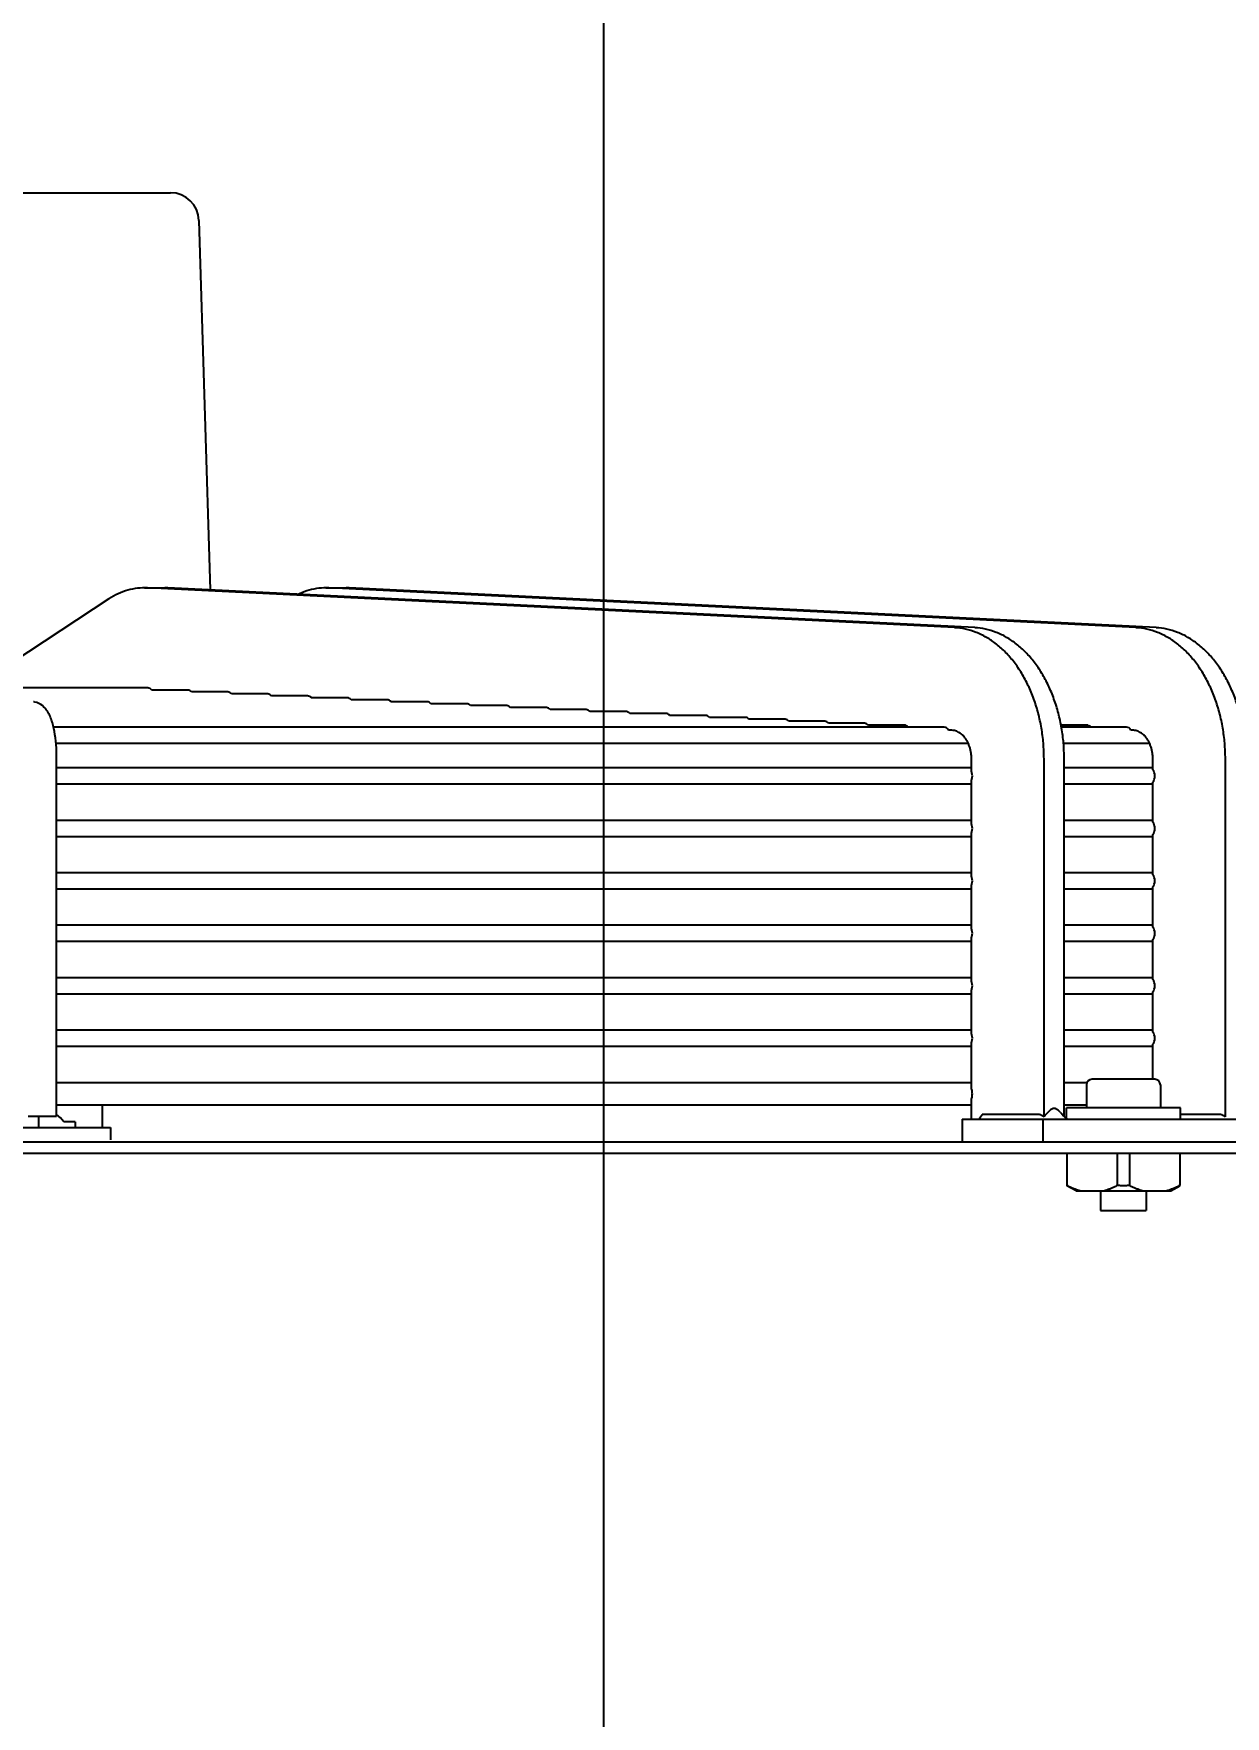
# Model space of a CAD drawing. Header units: millimetres. Extents: x 16200 to 32328, y 18593 to 29476.
# Drawn here: x 16289.64 to 16297.88, y 18980.17 to 18991.79 of the extents above; entities that cross this region are included whole.
import ezdxf

# ---------------------------------------------------------------- set-up
doc = ezdxf.new("R2010")
doc.units = ezdxf.units.MM
doc.header["$LTSCALE"] = 5
doc.layers.add('UNIT', color=6, linetype='Continuous')
doc.layers.add('WS-NO-CONTROL', color=3, linetype='Continuous')
doc.styles.add('SUBMITTAL', font='romans.shx', dxfattribs={"width": 0.75})
doc.dimstyles.new('SUBMITTAL', dxfattribs={"dimtxt": 0.09375, "dimasz": 0.09375, "dimexe": 0.03125, "dimexo": 0.0625, "dimgap": 0.0625, "dimtad": 0, "dimdec": 4, "dimzin": 4, "dimdsep": 46, "dimlunit": 4, "dimtxsty": 'SUBMITTAL', "dimcen": 0.09375, "dimclre": 6, "dimadec": 0, "dimazin": 0, "dimtfac": 1, "dimtdec": 0, "dimtofl": 0, "dimtmove": 0, "dimatfit": 3, "dimfxl": 0, "dimfrac": 2, "dimtolj": 1, "dimtzin": 4, "dimarcsym": 0})

# ---------------------------------------------------------------- blocks, each defined once
blk = doc.blocks.new('*D76')
at = {"layer": 'WS-NO-CONTROL', "color": 6, "lineweight": -2}
for p, q in [((16257.946, 18976.129), (16257.946, 19017.259)), ((16316.097, 18975.861), (16316.097, 19017.259))]:
    blk.add_line(p, q, dxfattribs=at)
at = {"layer": 'WS-NO-CONTROL', "color": 3, "lineweight": -2}
for p, q in [((16257.946, 19014.442), (16253.017, 19014.442)), ((16311.168, 19014.442), (16262.876, 19014.442))]:
    blk.add_line(p, q, dxfattribs=at)
at = {"layer": 'WS-NO-CONTROL', "color": 3}
for points in [[(16262.876, 19015.263), (16262.876, 19013.62), (16257.946, 19014.442)], [(16311.168, 19015.263), (16311.168, 19013.62), (16316.097, 19014.442)]]:
    blk.add_solid(points, dxfattribs=at)
at = {"layer": 'WS-NO-CONTROL', "color": 3, "insert": (16234.268, 19014.442), "char_height": 4.9294, "attachment_point": 5, "style": 'SUBMITTAL'}
blk.add_mtext('\\A1;4\'-10 1/8"', dxfattribs=at)
blk = doc.blocks.new('*D77')
at = {"layer": 'WS-NO-CONTROL', "color": 6, "lineweight": -2}
for p, q in [((16257.946, 18976.129), (16257.946, 19003.663)), ((16293.583, 18975.861), (16293.583, 19003.663))]:
    blk.add_line(p, q, dxfattribs=at)
at = {"layer": 'WS-NO-CONTROL', "color": 3, "lineweight": -2}
for p, q in [((16257.946, 19000.846), (16253.017, 19000.846)), ((16288.654, 19000.846), (16262.876, 19000.846))]:
    blk.add_line(p, q, dxfattribs=at)
at = {"layer": 'WS-NO-CONTROL', "color": 3}
for points in [[(16262.876, 19001.667), (16262.876, 19000.024), (16257.946, 19000.846)], [(16288.654, 19001.667), (16288.654, 19000.024), (16293.583, 19000.846)]]:
    blk.add_solid(points, dxfattribs=at)
at = {"layer": 'WS-NO-CONTROL', "color": 3, "insert": (16234.268, 19000.846), "char_height": 4.9294, "attachment_point": 5, "style": 'SUBMITTAL'}
blk.add_mtext('\\A1;2\'-11 5/8"', dxfattribs=at)

msp = doc.modelspace()

# ---------------------------------------------------------------- linework, layer by layer
at = {"layer": 'UNIT'}
for p, q in [((16280.5087, 18990.6942), (16290.588, 18990.6942)), ((16290.7848, 18990.5034), (16290.8627, 18987.9508)), ((16290.4095, 18987.9657), (16290.5487, 18987.9657)), ((16296.0047, 18987.6907), (16290.4299, 18987.9653)), ((16296.1439, 18987.6907), (16290.569, 18987.9653)), ((16291.6623, 18987.9657), (16291.8015, 18987.9657)), ((16297.2574, 18987.6907), (16291.6826, 18987.9653)), ((16297.3966, 18987.6907), (16291.8218, 18987.9653)), ((16290.1634, 18987.8889), (16289.2265, 18987.2749)), ((16290.4326, 18987.2749), (16288.927, 18987.2749)), ((16290.7086, 18987.2601), (16290.4594, 18987.2601)), ((16290.9843, 18987.2466), (16290.7343, 18987.2466)), ((16291.26, 18987.2331), (16291.0101, 18987.2331)), ((16291.5354, 18987.2196), (16291.2857, 18987.2196)), ((16291.8108, 18987.2061), (16291.5611, 18987.2061)), ((16292.0861, 18987.1926), (16291.8365, 18987.1926)), ((16292.3612, 18987.1792), (16292.1117, 18987.1792)), ((16292.6363, 18987.1657), (16292.3869, 18987.1657)), ((16292.9113, 18987.1522), (16292.6619, 18987.1522)), ((16293.1862, 18987.1387), (16292.9369, 18987.1387)), ((16293.461, 18987.1252), (16293.2118, 18987.1252)), ((16293.7358, 18987.1117), (16293.4867, 18987.1117)), ((16294.0106, 18987.0982), (16293.7615, 18987.0982)), ((16294.2853, 18987.0847), (16294.0362, 18987.0847)), ((16294.5599, 18987.0712), (16294.3109, 18987.0712)), ((16294.8346, 18987.0577), (16294.5856, 18987.0577)), ((16295.1091, 18987.0442), (16294.8602, 18987.0442)), ((16295.3837, 18987.0307), (16295.1348, 18987.0307)), ((16295.9327, 18987.0037), (16289.7804, 18987.0037)), ((16295.6582, 18987.0172), (16295.4093, 18987.0172)), ((16295.9872, 18986.9824), (16295.9628, 18986.9836)), ((16296.919, 18987.0172), (16296.7407, 18987.0172)), ((16297.1933, 18987.0037), (16296.7432, 18987.0037)), ((16297.24, 18986.9824), (16297.2237, 18986.9832)), ((16289.7973, 18986.8935), (16296.099, 18986.8935)), ((16289.8022, 18984.3163), (16289.8022, 18986.7856)), ((16296.1217, 18986.6965), (16296.1217, 18986.7856)), ((16296.6228, 18984.3128), (16296.6228, 18986.7856)), ((16296.7575, 18986.8935), (16297.3517, 18986.8935)), ((16296.762, 18984.3163), (16296.762, 18986.7856)), ((16297.3745, 18986.7089), (16297.3745, 18986.7856)), ((16297.8756, 18984.3128), (16297.8756, 18986.7856)), ((16296.1217, 18986.7218), (16289.8022, 18986.7218)), ((16290.0794, 18986.7232), (16290.0794, 18986.7218)), ((16290.8291, 18986.7232), (16290.827, 18986.7218)), ((16290.9683, 18986.7232), (16290.9662, 18986.7218)), ((16292.0477, 18986.7232), (16292.0448, 18986.7218)), ((16297.3745, 18986.7218), (16296.762, 18986.7218)), ((16289.8022, 18986.6115), (16296.1217, 18986.6115)), ((16296.1217, 18986.3343), (16296.1217, 18986.6368)), ((16296.762, 18986.6115), (16297.3745, 18986.6115)), ((16297.3745, 18986.3467), (16297.3745, 18986.6244)), ((16296.1217, 18986.3596), (16289.8022, 18986.3596)), ((16297.3745, 18986.3596), (16296.762, 18986.3596)), ((16289.8022, 18986.2493), (16296.1217, 18986.2493)), ((16296.1217, 18985.9721), (16296.1217, 18986.2746)), ((16296.762, 18986.2493), (16297.3745, 18986.2493)), ((16297.3745, 18985.9845), (16297.3745, 18986.2622)), ((16296.1217, 18985.9974), (16289.8022, 18985.9974)), ((16297.3745, 18985.9974), (16296.762, 18985.9974)), ((16289.8022, 18985.8871), (16296.1217, 18985.8871)), ((16296.1217, 18985.6099), (16296.1217, 18985.9124)), ((16296.762, 18985.8871), (16297.3745, 18985.8871)), ((16297.3745, 18985.6223), (16297.3745, 18985.9)), ((16296.1217, 18985.6352), (16289.8022, 18985.6352)), ((16297.3745, 18985.6352), (16296.762, 18985.6352)), ((16289.8022, 18985.5249), (16296.1217, 18985.5249)), ((16296.1217, 18985.2476), (16296.1217, 18985.5502)), ((16296.762, 18985.5249), (16297.3745, 18985.5249)), ((16297.3745, 18985.2601), (16297.3745, 18985.5378)), ((16296.1217, 18985.2729), (16289.8022, 18985.2729)), ((16289.8022, 18985.1627), (16296.1217, 18985.1627)), ((16296.1217, 18984.8854), (16296.1217, 18985.188)), ((16297.3745, 18985.2729), (16296.762, 18985.2729)), ((16296.762, 18985.1627), (16297.3745, 18985.1627)), ((16297.3745, 18984.8978), (16297.3745, 18985.1756)), ((16296.1217, 18984.9107), (16289.8022, 18984.9107)), ((16296.1217, 18984.5074), (16296.1217, 18984.8258)), ((16297.3745, 18984.9107), (16296.762, 18984.9107)), ((16297.3745, 18984.5722), (16297.3745, 18984.8134)), ((16289.8022, 18984.8005), (16296.1217, 18984.8005)), ((16296.762, 18984.8005), (16297.3745, 18984.8005)), ((16296.1217, 18984.5485), (16289.8022, 18984.5485)), ((16296.9185, 18984.5485), (16296.762, 18984.5485)), ((16296.9152, 18984.5328), (16296.9152, 18984.3753)), ((16297.3876, 18984.5722), (16296.9546, 18984.5722)), ((16297.427, 18984.5328), (16297.427, 18984.3753)), ((16289.8022, 18984.395), (16296.1217, 18984.395)), ((16290.1187, 18984.2395), (16290.1187, 18984.395)), ((16296.1217, 18984.2966), (16296.1217, 18984.4362)), ((16296.762, 18984.395), (16296.9152, 18984.395)), ((16297.5648, 18984.3753), (16296.7774, 18984.3753)), ((16296.7774, 18984.301), (16296.7774, 18984.3753)), ((16297.5648, 18984.2966), (16297.5648, 18984.3753)), ((16280.9224, 18984.2395), (16290.1744, 18984.2395)), ((16289.6053, 18984.3163), (16289.8022, 18984.3163)), ((16289.6794, 18984.2395), (16289.6794, 18984.3163)), ((16289.9307, 18984.2789), (16289.852, 18984.2789)), ((16289.9307, 18984.2789), (16289.9307, 18984.2395)), ((16290.1744, 18984.2395), (16290.1744, 18984.1529)), ((16296.0575, 18984.2966), (16298.2846, 18984.2966)), ((16296.0575, 18984.2966), (16296.0575, 18984.1391)), ((16296.5811, 18984.3294), (16296.1967, 18984.3294)), ((16296.6143, 18984.2966), (16296.6143, 18984.1391)), ((16297.8338, 18984.3294), (16297.5648, 18984.3294)), ((16268.6783, 18984.1391), (16302.4185, 18984.1391)), ((16302.4185, 18984.0604), (16268.6783, 18984.0604)), ((16296.7813, 18984.0604), (16296.7813, 18983.8382)), ((16297.1293, 18984.0604), (16297.1293, 18983.8382)), ((16297.2128, 18984.0604), (16297.2128, 18983.8382)), ((16297.5608, 18984.0604), (16297.5608, 18983.8382)), ((16296.8443, 18983.8005), (16296.7813, 18983.8369)), ((16296.8443, 18983.8005), (16297.4979, 18983.8005)), ((16297.0136, 18983.8005), (16297.0136, 18983.6666)), ((16297.3286, 18983.8005), (16297.3286, 18983.6666)), ((16297.4979, 18983.8005), (16297.5608, 18983.8369)), ((16297.0136, 18983.6666), (16297.3286, 18983.6666))]:
    msp.add_line(p, q, dxfattribs=at)
for centre, radius, start, end in [((16290.588, 18990.4974), 0.1969, 1.74849, 90), ((16290.935, 18986.73), 0.0787, 353.99009, 355.0051), ((16291.7224, 18986.73), 0.0787, 184.9949, 186.00991), ((16296.9546, 18984.5328), 0.0394, 90, 180), ((16297.3876, 18984.5328), 0.0394, 0, 90), ((16289.6649, 18984.1437), 0.2307, 35.84734, 53.50274)]:
    msp.add_arc(centre, radius, start, end, dxfattribs=at)
for centre, major_axis, ratio, start_param, end_param in [((16290.4326, 18987.2198), (0, -0.0551), 0.71258, 2.3922752, 3.1416779), ((16290.7086, 18987.205), (0, -0.0551), 0.712077, 2.4267654, 3.1416684), ((16290.9843, 18987.1915), (0, -0.0551), 0.7116416, 2.4267545, 3.1416584), ((16291.26, 18987.178), (0, -0.0551), 0.7112612, 2.4267455, 3.1416501), ((16291.5354, 18987.1645), (0, -0.0551), 0.7109269, 2.4267379, 3.1416431), ((16291.8108, 18987.151), (0, -0.0551), 0.7106314, 2.4267316, 3.1416373), ((16292.086, 18987.1375), (0, -0.0551), 0.710369, 2.4267261, 3.1416323), ((16292.3612, 18987.124), (0, -0.0551), 0.7101349, 2.4267215, 3.141628), ((16292.6363, 18987.1105), (0, -0.0551), 0.7099252, 2.4267175, 3.1416243), ((16292.9113, 18987.097), (0, -0.0551), 0.7097366, 2.426714, 3.1416211), ((16293.1862, 18987.0835), (0, -0.0551), 0.7095663, 2.426711, 3.1416184), ((16293.461, 18987.07), (0, -0.0551), 0.7094121, 2.4267084, 3.1416159), ((16293.7358, 18987.0566), (0, -0.0551), 0.7092719, 2.4267061, 3.1416138), ((16294.0106, 18987.0431), (0, -0.0551), 0.7091442, 2.426704, 3.1416119), ((16294.2853, 18987.0296), (0, -0.0551), 0.7090275, 2.4267022, 3.1416103), ((16294.5599, 18987.0161), (0, -0.0551), 0.7089205, 2.4267006, 3.1416088), ((16294.8346, 18987.0026), (0, -0.0551), 0.7088222, 2.4266992, 3.1416075), ((16295.1091, 18986.9891), (0, -0.0551), 0.7087318, 2.4266979, 3.1416063), ((16295.3837, 18986.9756), (0, -0.0551), 0.7086482, 2.4266968, 3.1416053), ((16295.6582, 18986.9621), (0, -0.0551), 0.708571, 2.4266957, 3.1416043), ((16295.9327, 18986.9486), (0, -0.0551), 0.7084995, 2.259884, 3.1416035), ((16296.919, 18986.9621), (0, -0.0551), 0.7080429, 2.4266911, 3.1416001), ((16297.1933, 18986.9486), (0, -0.0551), 0.7079972, 2.2505647, 3.1415995), ((16291.954, 18986.7872), (-0.0428, 0.0886), 0.2345697, 2.2595874, 2.2822309), ((16297.3494, 18986.6666), (0, -0.0551), 0.7079678, 1.5708033, 2.4433758), ((16297.3494, 18986.6666), (0, -0.0551), 0.7079678, 0.6982169, 1.5707894), ((16297.3494, 18986.3044), (0, -0.0551), 0.7079678, 1.5708033, 2.4433758), ((16297.3494, 18986.3044), (0, -0.0551), 0.7079678, 0.6982169, 1.5707894), ((16297.3494, 18985.9422), (0, -0.0551), 0.7079678, 1.5708033, 2.4433758), ((16297.3494, 18985.9422), (0, -0.0551), 0.7079678, 0.6982169, 1.5707894), ((16297.3494, 18985.58), (0, -0.0551), 0.7079678, 1.5708033, 2.4433758), ((16297.3494, 18985.58), (0, -0.0551), 0.7079678, 0.6982169, 1.5707894), ((16297.3494, 18985.2178), (0, -0.0551), 0.7079678, 1.5708033, 2.4433758), ((16297.3494, 18985.2178), (0, -0.0551), 0.7079678, 0.6982169, 1.5707894), ((16297.3494, 18984.8556), (0, -0.0551), 0.7079678, 1.5708033, 2.4433758), ((16297.3494, 18984.8556), (0, -0.0551), 0.7079678, 0.6982169, 1.5707894), ((16295.2007, 18985.7052), (0, -1.969), 0.7071068, 0.7736158, 0.7971806)]:
    msp.add_ellipse(centre, major_axis=major_axis, ratio=ratio, start_param=start_param, end_param=end_param, dxfattribs=at)
for points, knots in [([(16290.4299, 18987.9652), (16290.407, 18987.9663), (16290.384, 18987.9656), (16290.3611, 18987.9629), (16290.3383, 18987.9602), (16290.3157, 18987.9557), (16290.2933, 18987.9493), (16290.2709, 18987.9428), (16290.2488, 18987.9346), (16290.227, 18987.9245), (16290.2053, 18987.9144), (16290.184, 18987.9025), (16290.1633, 18987.889)], [0, 0, 0, 0, 0.2503763, 0.2503763, 0.2503763, 0.5005641, 0.5005641, 0.5005641, 0.7507518, 0.7507518, 0.7507518, 1, 1, 1, 1]), ([(16291.6826, 18987.9652), (16291.6597, 18987.9663), (16291.6367, 18987.9656), (16291.6139, 18987.9629), (16291.5911, 18987.9602), (16291.5684, 18987.9557), (16291.546, 18987.9493), (16291.5236, 18987.9428), (16291.5015, 18987.9346), (16291.4798, 18987.9245), (16291.4772, 18987.9233), (16291.4746, 18987.9221), (16291.4721, 18987.9208)], [0, 0, 0, 0, 0.25037629, 0.25037629, 0.25037629, 0.50056405, 0.50056405, 0.50056405, 0.75075182, 0.75075182, 0.75075182, 0.78029111, 0.78029111, 0.78029111, 0.78029111]), ([(16296.6228, 18986.7856), (16296.6228, 18986.8212), (16296.6213, 18986.8571), (16296.6184, 18986.8925), (16296.6154, 18986.9279), (16296.611, 18986.9629), (16296.6051, 18986.9976), (16296.5991, 18987.0322), (16296.5917, 18987.0666), (16296.583, 18987.1001), (16296.5742, 18987.1335), (16296.5641, 18987.166), (16296.5526, 18987.1978), (16296.5412, 18987.2295), (16296.5283, 18987.2605), (16296.5142, 18987.2901), (16296.5002, 18987.3198), (16296.485, 18987.348), (16296.4685, 18987.3751), (16296.4521, 18987.4022), (16296.4345, 18987.428), (16296.4159, 18987.4522), (16296.3973, 18987.4763), (16296.3779, 18987.4988), (16296.3574, 18987.5196), (16296.337, 18987.5405), (16296.3155, 18987.5598), (16296.2935, 18987.5771), (16296.2715, 18987.5944), (16296.2488, 18987.6098), (16296.2255, 18987.6234), (16296.2022, 18987.6369), (16296.1781, 18987.6485), (16296.1538, 18987.6581), (16296.1295, 18987.6676), (16296.105, 18987.6751), (16296.0801, 18987.6805), (16296.0551, 18987.686), (16296.0298, 18987.6894), (16296.0047, 18987.6906)], [0, 0, 0, 0, 0.076921, 0.076921, 0.076921, 0.1538421, 0.1538421, 0.1538421, 0.2307631, 0.2307631, 0.2307631, 0.3076842, 0.3076842, 0.3076842, 0.3846052, 0.3846052, 0.3846052, 0.4615263, 0.4615263, 0.4615263, 0.5384473, 0.5384473, 0.5384473, 0.6153684, 0.6153684, 0.6153684, 0.6922894, 0.6922894, 0.6922894, 0.7692105, 0.7692105, 0.7692105, 0.8461315, 0.8461315, 0.8461315, 0.9230526, 0.9230526, 0.9230526, 1, 1, 1, 1]), ([(16296.762, 18986.7856), (16296.762, 18986.8212), (16296.7605, 18986.8571), (16296.7576, 18986.8925), (16296.7546, 18986.9279), (16296.7502, 18986.9629), (16296.7442, 18986.9976), (16296.7383, 18987.0322), (16296.7309, 18987.0666), (16296.7222, 18987.1001), (16296.7134, 18987.1335), (16296.7033, 18987.166), (16296.6918, 18987.1978), (16296.6803, 18987.2295), (16296.6675, 18987.2605), (16296.6534, 18987.2901), (16296.6394, 18987.3198), (16296.6242, 18987.348), (16296.6077, 18987.3751), (16296.5913, 18987.4022), (16296.5737, 18987.428), (16296.5551, 18987.4522), (16296.5365, 18987.4763), (16296.5171, 18987.4988), (16296.4966, 18987.5196), (16296.4762, 18987.5405), (16296.4547, 18987.5598), (16296.4327, 18987.5771), (16296.4107, 18987.5944), (16296.388, 18987.6098), (16296.3647, 18987.6234), (16296.3413, 18987.6369), (16296.3173, 18987.6485), (16296.293, 18987.6581), (16296.2687, 18987.6676), (16296.2442, 18987.6751), (16296.2193, 18987.6805), (16296.1943, 18987.686), (16296.169, 18987.6894), (16296.1439, 18987.6906)], [0, 0, 0, 0, 0.076921, 0.076921, 0.076921, 0.1538421, 0.1538421, 0.1538421, 0.2307631, 0.2307631, 0.2307631, 0.3076842, 0.3076842, 0.3076842, 0.3846052, 0.3846052, 0.3846052, 0.4615263, 0.4615263, 0.4615263, 0.5384473, 0.5384473, 0.5384473, 0.6153684, 0.6153684, 0.6153684, 0.6922894, 0.6922894, 0.6922894, 0.7692105, 0.7692105, 0.7692105, 0.8461315, 0.8461315, 0.8461315, 0.9230526, 0.9230526, 0.9230526, 1, 1, 1, 1]), ([(16297.8756, 18986.7856), (16297.8756, 18986.8212), (16297.8741, 18986.8571), (16297.8711, 18986.8925), (16297.8681, 18986.9279), (16297.8637, 18986.9629), (16297.8578, 18986.9976), (16297.8519, 18987.0322), (16297.8445, 18987.0666), (16297.8357, 18987.1001), (16297.827, 18987.1335), (16297.8169, 18987.166), (16297.8054, 18987.1978), (16297.7939, 18987.2295), (16297.781, 18987.2605), (16297.767, 18987.2901), (16297.7529, 18987.3198), (16297.7377, 18987.348), (16297.7213, 18987.3751), (16297.7049, 18987.4022), (16297.6872, 18987.428), (16297.6686, 18987.4522), (16297.6501, 18987.4763), (16297.6306, 18987.4988), (16297.6102, 18987.5196), (16297.5897, 18987.5405), (16297.5683, 18987.5598), (16297.5463, 18987.5771), (16297.5242, 18987.5944), (16297.5016, 18987.6098), (16297.4782, 18987.6234), (16297.4549, 18987.6369), (16297.4309, 18987.6485), (16297.4066, 18987.6581), (16297.3823, 18987.6676), (16297.3578, 18987.6751), (16297.3328, 18987.6805), (16297.3079, 18987.686), (16297.2826, 18987.6894), (16297.2574, 18987.6906)], [0, 0, 0, 0, 0.076921, 0.076921, 0.076921, 0.1538421, 0.1538421, 0.1538421, 0.2307631, 0.2307631, 0.2307631, 0.3076842, 0.3076842, 0.3076842, 0.3846052, 0.3846052, 0.3846052, 0.4615263, 0.4615263, 0.4615263, 0.5384473, 0.5384473, 0.5384473, 0.6153684, 0.6153684, 0.6153684, 0.6922894, 0.6922894, 0.6922894, 0.7692105, 0.7692105, 0.7692105, 0.8461315, 0.8461315, 0.8461315, 0.9230526, 0.9230526, 0.9230526, 1, 1, 1, 1]), ([(16298.0148, 18986.7856), (16298.0148, 18986.8212), (16298.0133, 18986.8571), (16298.0103, 18986.8925), (16298.0073, 18986.9279), (16298.0029, 18986.9629), (16297.997, 18986.9976), (16297.9911, 18987.0322), (16297.9837, 18987.0666), (16297.9749, 18987.1001), (16297.9662, 18987.1335), (16297.9561, 18987.166), (16297.9446, 18987.1978), (16297.9331, 18987.2295), (16297.9202, 18987.2605), (16297.9062, 18987.2901), (16297.8921, 18987.3198), (16297.8769, 18987.348), (16297.8605, 18987.3751), (16297.8441, 18987.4022), (16297.8264, 18987.428), (16297.8078, 18987.4522), (16297.7893, 18987.4763), (16297.7698, 18987.4988), (16297.7494, 18987.5196), (16297.7289, 18987.5405), (16297.7075, 18987.5598), (16297.6854, 18987.5771), (16297.6634, 18987.5944), (16297.6408, 18987.6098), (16297.6174, 18987.6234), (16297.5941, 18987.6369), (16297.5701, 18987.6485), (16297.5458, 18987.6581), (16297.5215, 18987.6676), (16297.4969, 18987.6751), (16297.472, 18987.6805), (16297.4471, 18987.686), (16297.4217, 18987.6894), (16297.3966, 18987.6906)], [0, 0, 0, 0, 0.076921, 0.076921, 0.076921, 0.1538421, 0.1538421, 0.1538421, 0.2307631, 0.2307631, 0.2307631, 0.3076842, 0.3076842, 0.3076842, 0.3846052, 0.3846052, 0.3846052, 0.4615263, 0.4615263, 0.4615263, 0.5384473, 0.5384473, 0.5384473, 0.6153684, 0.6153684, 0.6153684, 0.6922894, 0.6922894, 0.6922894, 0.7692105, 0.7692105, 0.7692105, 0.8461315, 0.8461315, 0.8461315, 0.9230526, 0.9230526, 0.9230526, 1, 1, 1, 1]), ([(16289.8022, 18986.7856), (16289.8022, 18986.8185), (16289.8009, 18986.8513), (16289.7957, 18986.9146), (16289.7918, 18986.9451), (16289.7814, 18987.0019), (16289.775, 18987.0283), (16289.7584, 18987.0769), (16289.7489, 18987.0993), (16289.7251, 18987.132), (16289.716, 18987.1425), (16289.6899, 18987.1629), (16289.6717, 18987.173), (16289.6475, 18987.1776), (16289.6454, 18987.178), (16289.6431, 18987.1783)], [1.5707963, 1.5707963, 1.5707963, 1.5707963, 1.8779743, 1.8779743, 2.1851522, 2.1851522, 2.4923302, 2.4923302, 2.7995081, 2.7995081, 2.9409737, 2.9409737, 3.0918576, 3.0918576, 3.1066861, 3.1066861, 3.1066861, 3.1066861]), ([(16296.1217, 18986.7856), (16296.1217, 18986.7934), (16296.1214, 18986.8011), (16296.1208, 18986.8088), (16296.1201, 18986.8165), (16296.1192, 18986.8242), (16296.1179, 18986.8317), (16296.1166, 18986.8392), (16296.115, 18986.8466), (16296.1131, 18986.8539), (16296.1112, 18986.8612), (16296.109, 18986.8683), (16296.1065, 18986.8752), (16296.104, 18986.8821), (16296.1012, 18986.8888), (16296.0982, 18986.8952), (16296.0951, 18986.9016), (16296.0918, 18986.9078), (16296.0882, 18986.9137), (16296.0846, 18986.9196), (16296.0808, 18986.9252), (16296.0768, 18986.9304), (16296.0727, 18986.9357), (16296.0685, 18986.9406), (16296.064, 18986.9452), (16296.0596, 18986.9497), (16296.0549, 18986.9539), (16296.0501, 18986.9576), (16296.0454, 18986.9614), (16296.0404, 18986.9648), (16296.0353, 18986.9677), (16296.0302, 18986.9707), (16296.025, 18986.9732), (16296.0197, 18986.9753), (16296.0144, 18986.9773), (16296.0091, 18986.979), (16296.0036, 18986.9802), (16295.9982, 18986.9814), (16295.9927, 18986.9821), (16295.9872, 18986.9824)], [0, 0, 0, 0, 0.076921, 0.076921, 0.076921, 0.153842, 0.153842, 0.153842, 0.230763, 0.230763, 0.230763, 0.307684, 0.307684, 0.307684, 0.384605, 0.384605, 0.384605, 0.461526, 0.461526, 0.461526, 0.538447, 0.538447, 0.538447, 0.615368, 0.615368, 0.615368, 0.692289, 0.692289, 0.692289, 0.7692101, 0.7692101, 0.7692101, 0.8461311, 0.8461311, 0.8461311, 0.9230521, 0.9230521, 0.9230521, 1, 1, 1, 1]), ([(16297.3745, 18986.7856), (16297.3745, 18986.7934), (16297.3742, 18986.8011), (16297.3735, 18986.8088), (16297.3729, 18986.8165), (16297.3719, 18986.8242), (16297.3706, 18986.8317), (16297.3693, 18986.8392), (16297.3677, 18986.8466), (16297.3658, 18986.8539), (16297.3639, 18986.8612), (16297.3617, 18986.8683), (16297.3592, 18986.8752), (16297.3567, 18986.8821), (16297.354, 18986.8888), (16297.3509, 18986.8952), (16297.3478, 18986.9016), (16297.3445, 18986.9078), (16297.3409, 18986.9137), (16297.3374, 18986.9196), (16297.3336, 18986.9252), (16297.3295, 18986.9304), (16297.3255, 18986.9357), (16297.3212, 18986.9406), (16297.3168, 18986.9452), (16297.3123, 18986.9497), (16297.3077, 18986.9539), (16297.3029, 18986.9576), (16297.2981, 18986.9614), (16297.2931, 18986.9648), (16297.288, 18986.9677), (16297.283, 18986.9707), (16297.2778, 18986.9732), (16297.2725, 18986.9753), (16297.2672, 18986.9773), (16297.2618, 18986.979), (16297.2564, 18986.9802), (16297.251, 18986.9814), (16297.2455, 18986.9821), (16297.24, 18986.9824)], [0, 0, 0, 0, 0.076921, 0.076921, 0.076921, 0.153842, 0.153842, 0.153842, 0.230763, 0.230763, 0.230763, 0.307684, 0.307684, 0.307684, 0.384605, 0.384605, 0.384605, 0.461526, 0.461526, 0.461526, 0.538447, 0.538447, 0.538447, 0.615368, 0.615368, 0.615368, 0.692289, 0.692289, 0.692289, 0.7692101, 0.7692101, 0.7692101, 0.8461311, 0.8461311, 0.8461311, 0.9230521, 0.9230521, 0.9230521, 1, 1, 1, 1]), ([(16296.1279, 18986.6666), (16296.1279, 18986.6734), (16296.1268, 18986.6814), (16296.1241, 18986.6906), (16296.123, 18986.6936), (16296.1217, 18986.6965)], [-0.830133896, -0.830133896, -0.830133896, -0.830133896, -0.778331745, -0.778331745, -0.754611842, -0.754611842, -0.754611842, -0.754611842]), ([(16296.1217, 18986.6368), (16296.123, 18986.6397), (16296.1241, 18986.6427), (16296.1268, 18986.6519), (16296.1279, 18986.6599), (16296.1279, 18986.6666)], [-0.075522054, -0.075522054, -0.075522054, -0.075522054, -0.051802151, -0.051802151, 0, 0, 0, 0]), ([(16296.1279, 18986.3044), (16296.1279, 18986.3112), (16296.1268, 18986.3192), (16296.1241, 18986.3284), (16296.123, 18986.3314), (16296.1217, 18986.3343)], [-0.830133896, -0.830133896, -0.830133896, -0.830133896, -0.778331745, -0.778331745, -0.754611842, -0.754611842, -0.754611842, -0.754611842]), ([(16296.1217, 18986.2746), (16296.123, 18986.2775), (16296.1241, 18986.2805), (16296.1268, 18986.2896), (16296.1279, 18986.2976), (16296.1279, 18986.3044)], [-0.075522054, -0.075522054, -0.075522054, -0.075522054, -0.051802151, -0.051802151, 0, 0, 0, 0]), ([(16296.1279, 18985.9422), (16296.1279, 18985.949), (16296.1268, 18985.957), (16296.1241, 18985.9662), (16296.123, 18985.9692), (16296.1217, 18985.9721)], [0, 0, 0, 0, 0.051802151, 0.051802151, 0.075522054, 0.075522054, 0.075522054, 0.075522054]), ([(16296.1217, 18985.9124), (16296.123, 18985.9153), (16296.1241, 18985.9183), (16296.1268, 18985.9274), (16296.1279, 18985.9354), (16296.1279, 18985.9422)], [0.754611842, 0.754611842, 0.754611842, 0.754611842, 0.778331745, 0.778331745, 0.830133896, 0.830133896, 0.830133896, 0.830133896]), ([(16296.1279, 18985.58), (16296.1279, 18985.5868), (16296.1268, 18985.5948), (16296.1241, 18985.604), (16296.123, 18985.607), (16296.1217, 18985.6099)], [0, 0, 0, 0, 0.051802151, 0.051802151, 0.075522054, 0.075522054, 0.075522054, 0.075522054]), ([(16296.1217, 18985.5502), (16296.123, 18985.5531), (16296.1241, 18985.5561), (16296.1268, 18985.5652), (16296.1279, 18985.5732), (16296.1279, 18985.58)], [0.754611843, 0.754611843, 0.754611843, 0.754611843, 0.778331746, 0.778331746, 0.830133897, 0.830133897, 0.830133897, 0.830133897]), ([(16296.1279, 18985.2178), (16296.1279, 18985.2246), (16296.1268, 18985.2326), (16296.1241, 18985.2418), (16296.123, 18985.2448), (16296.1217, 18985.2476)], [0, 0, 0, 0, 0.051802151, 0.051802151, 0.075522054, 0.075522054, 0.075522054, 0.075522054]), ([(16296.1217, 18985.188), (16296.123, 18985.1909), (16296.1241, 18985.1939), (16296.1268, 18985.203), (16296.1279, 18985.211), (16296.1279, 18985.2178)], [0.754610412, 0.754610412, 0.754610412, 0.754610412, 0.77830675, 0.77830675, 0.830133897, 0.830133897, 0.830133897, 0.830133897]), ([(16296.1279, 18984.8556), (16296.1279, 18984.8624), (16296.1268, 18984.8704), (16296.1241, 18984.8796), (16296.123, 18984.8826), (16296.1217, 18984.8854)], [0, 0, 0, 0, 0.051802151, 0.051802151, 0.075522054, 0.075522054, 0.075522054, 0.075522054]), ([(16296.1217, 18984.8258), (16296.123, 18984.8287), (16296.1241, 18984.8317), (16296.1268, 18984.8408), (16296.1279, 18984.8488), (16296.1279, 18984.8556)], [-0.075522054, -0.075522054, -0.075522054, -0.075522054, -0.051802151, -0.051802151, 0, 0, 0, 0]), ([(16296.1279, 18984.4718), (16296.1279, 18984.4812), (16296.1264, 18984.4924), (16296.1232, 18984.5032), (16296.1225, 18984.5053), (16296.1217, 18984.5074)], [-1.156260963, -1.156260963, -1.156260963, -1.156260963, -1.084108004, -1.084108004, -1.067161101, -1.067161101, -1.067161101, -1.067161101]), ([(16296.1217, 18984.4362), (16296.1225, 18984.4382), (16296.1232, 18984.4404), (16296.1264, 18984.4512), (16296.1279, 18984.4623), (16296.1279, 18984.4718)], [1.067161101, 1.067161101, 1.067161101, 1.067161101, 1.084108004, 1.084108004, 1.156260963, 1.156260963, 1.156260963, 1.156260963]), ([(16296.7342, 18984.3448), (16296.731, 18984.3482), (16296.7279, 18984.3512), (16296.719, 18984.3594), (16296.7133, 18984.3638), (16296.7049, 18984.3682), (16296.702, 18984.3694), (16296.6969, 18984.3706), (16296.6947, 18984.3709), (16296.6902, 18984.3709), (16296.688, 18984.3706), (16296.6829, 18984.3694), (16296.68, 18984.3682), (16296.6716, 18984.3638), (16296.6659, 18984.3594), (16296.6494, 18984.3443), (16296.6374, 18984.3305), (16296.6228, 18984.3128)], [-0.70512845, -0.70512845, -0.70512845, -0.70512845, -0.64697279, -0.64697279, -0.53019487, -0.53019487, -0.47055032, -0.47055032, -0.42676959, -0.42676959, -0.38298885, -0.38298885, -0.32334424, -0.32334424, -0.20656606, -0.20656606, -0.00000111, -0.00000111, -0.00000111, -0.00000111]), ([(16296.6228, 18984.3128), (16296.6159, 18984.3179), (16296.6085, 18984.3224), (16296.5975, 18984.3267), (16296.594, 18984.3278), (16296.5888, 18984.3288), (16296.5871, 18984.329), (16296.584, 18984.3293), (16296.5825, 18984.3294), (16296.5811, 18984.3294)], [-0.15736197, -0.15736197, -0.15736197, -0.15736197, -0.07242537, -0.07242537, -0.03362782, -0.03362782, -0.01579049, -0.01579049, 0, 0, 0, 0]), ([(16297.8756, 18984.3128), (16297.8686, 18984.3179), (16297.8613, 18984.3224), (16297.8502, 18984.3267), (16297.8467, 18984.3278), (16297.8415, 18984.3288), (16297.8399, 18984.329), (16297.8368, 18984.3293), (16297.8353, 18984.3294), (16297.8338, 18984.3294)], [-0.15736195, -0.15736195, -0.15736195, -0.15736195, -0.07243039, -0.07243039, -0.03362963, -0.03362963, -0.01579125, -0.01579125, 0, 0, 0, 0]), ([(16296.7813, 18983.8382), (16296.7813, 18983.8379), (16296.7813, 18983.8374), (16296.7813, 18983.837), (16296.7813, 18983.8369), (16296.7813, 18983.8369)], [0, 0, 0, 0, 0.16666667, 0.33333333, 0.5, 0.5, 0.5, 0.5])]:
    msp.add_open_spline(points, degree=3, knots=knots, dxfattribs=at)
for points in [[(16290.567, 18987.9653), (16290.5609, 18987.9656), (16290.5548, 18987.9657), (16290.5487, 18987.9657)], [(16291.8198, 18987.9653), (16291.8137, 18987.9656), (16291.8076, 18987.9657), (16291.8015, 18987.9657)], [(16296.7342, 18984.3448), (16296.7498, 18984.3285), (16296.7657, 18984.3124), (16296.7819, 18984.2966)], [(16296.8726, 18983.8005), (16296.8694, 18983.8015), (16296.8629, 18983.8034), (16296.8532, 18983.8067), (16296.8434, 18983.8103), (16296.8335, 18983.8141), (16296.8235, 18983.8182), (16296.8133, 18983.8227), (16296.803, 18983.8275), (16296.7923, 18983.8326), (16296.785, 18983.8363), (16296.7813, 18983.8382)], [(16297.1293, 18983.8382), (16297.1256, 18983.8362), (16297.1182, 18983.8325), (16297.1075, 18983.8274), (16297.097, 18983.8226), (16297.0868, 18983.8181), (16297.0768, 18983.814), (16297.067, 18983.8102), (16297.0573, 18983.8066), (16297.0476, 18983.8034), (16297.0412, 18983.8014), (16297.0381, 18983.8005)], [(16297.2128, 18983.8382), (16297.2082, 18983.8379), (16297.1989, 18983.8374), (16297.185, 18983.837), (16297.1711, 18983.8368), (16297.1572, 18983.837), (16297.1432, 18983.8374), (16297.134, 18983.8379), (16297.1293, 18983.8382)], [(16297.3041, 18983.8005), (16297.3009, 18983.8015), (16297.2944, 18983.8034), (16297.2847, 18983.8067), (16297.2749, 18983.8103), (16297.265, 18983.8141), (16297.255, 18983.8182), (16297.2448, 18983.8227), (16297.2345, 18983.8275), (16297.2238, 18983.8326), (16297.2165, 18983.8363), (16297.2128, 18983.8382)], [(16297.5608, 18983.8382), (16297.5571, 18983.8362), (16297.5497, 18983.8325), (16297.539, 18983.8274), (16297.5285, 18983.8226), (16297.5183, 18983.8181), (16297.5083, 18983.814), (16297.4985, 18983.8102), (16297.4888, 18983.8066), (16297.4791, 18983.8034), (16297.4727, 18983.8014), (16297.4696, 18983.8005)]]:
    msp.add_open_spline(points, degree=3, dxfattribs=at)

# ---------------------------------------------------------------- dimensions: what is measured, and where the dimension line sits
at = {"layer": 'WS-NO-CONTROL', "color": 3}
for base, p1, picture, middle in [((16257.9462, 19014.4417), (16316.097, 18973.0438), '*D76', (16234.2675, 19014.4417)), ((16257.9462, 19000.8458), (16293.5832, 18973.0438), '*D77', (16234.2675, 19000.8458))]:
    dim = msp.add_linear_dim(base=base, p1=p1, p2=(16257.9462, 18973.3122), dimstyle='SUBMITTAL', override={"dimscale": 70.42, "dimtxt": 0.07, "dimasz": 0.07, "dimexe": 0.04, "dimexo": 0.04, "dimgap": 0.03125, "dimdec": 3, "dimzin": 3, "dimclrd": 3, "dimclrt": 3, "dimtdec": 3, "dimtix": 1}, dxfattribs=at)
    dim.commit()
    dim.dimension.update_dxf_attribs({"geometry": picture, "text_midpoint": middle, "dimtype": 160})

# ---------------------------------------------------------------- leaders
at = {"layer": 'WS-NO-CONTROL', "annotation_type": 0, "has_hookline": 1, "hookline_direction": 0, "text_width": 57.0471}
msp.add_leader([(16294.0207, 18973.0438), (16359.533, 19027.5105), (16363.6056, 19027.5105)], dimstyle='SUBMITTAL', override={"dimscale": 58.18, "dimasz": 0.07, "dimgap": 0.03, "dimcen": 4.055284, "dimarcsym": 1}, dxfattribs=at)

doc.saveas('drawing.dxf')
